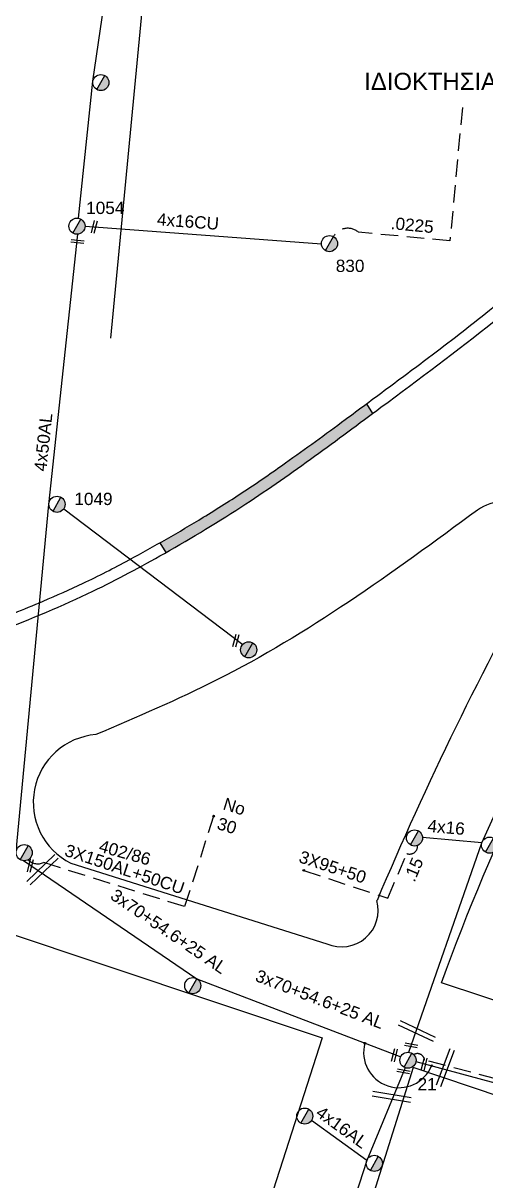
# Model space of a CAD drawing. Header units: millimetres. Extents: x 1421 to 7616, y 908 to 2861.
# Drawn here: x 5526.3 to 5594.1, y 2213.6 to 2382.9 of the extents above; entities that cross this region are included whole.
import ezdxf
from ezdxf.enums import TextEntityAlignment as Align

# ---------------------------------------------------------------- set-up
doc = ezdxf.new("R2010")
doc.units = ezdxf.units.MM
doc.linetypes.add('DASHED', pattern=[19.05, 12.7, -6.35])
for name, color, linetype, lineweight in [('3x150+50', 7, 'Continuous', 30), ('3X50+35+13_5', 7, 'Continuous', 30), ('Άγνωστα', 7, 'Continuous', 30), ('Γυμνά εναέρια ΧΤ (3Φ)   4x16AL', 7, 'Continuous', 30), ('Γυμνά εναέρια ΧΤ (3Φ)   4x16CU', 7, 'Continuous', 30), ('Γυμνά εναέρια ΧΤ (3Φ) 4x50AL', 7, 'Continuous', 30), ('Γυμνά εναέρια ΧΤ και ΦΟΠ (3Φ)   4x50+16AL', 7, 'Continuous', 30), ('Εναέρια παροχή ΧΤ 4x16', 7, 'SYN_LINE', 30), ('Καλωδια ΧΤ  3X95+50', 7, 'Continuous', 30), ('Καλώδια ΧΤ   3x150AL+50CU', 7, 'DASHED', 30), ('Συνεστραμμένα ΧΤ   3x70+54.6+25 AL', 7, 'SYN_LINE', 30), ('Υπόγεια Καλώδια Δικτύου ΧΤ   .15', 7, 'DASHED', 30), ('Υπόγεια καλώδια Παροχών ΧΤ   .0225', 7, 'DASHED', 30)]:
    doc.layers.add(name, color=color, linetype=linetype, lineweight=lineweight)
for name, color, linetype in [('TEXT ΚΑΛΩΔΙΩΝ', 7, 'Continuous'), ('ΑΓΝΩΣΤΟ ΕΝΑΕΡΙΟ ΚΑΛΩΔΙΟ', 7, 'Continuous'), ('Μηχανική τομή', 7, 'Continuous'), ('Στύλος Ξύλινος', 7, 'Continuous'), ('Στύλος Ξύλινος @ 1', 7, 'Continuous'), ('Στύλος ΦΜ', 7, 'Continuous'), ('Στύλος ΦΜ @ 1', 7, 'Continuous'), ('Συνδέσεις', 7, 'Continuous'), ('Τομή', 7, 'Continuous'), ('Υπόβαθρο ΔΕΗ', 7, 'Continuous')]:
    doc.layers.add(name, color=color, linetype=linetype)
doc.styles.add('arial', font='ARIAL.TTF')
doc.styles.get("Standard").update_dxf_attribs({"font": 'ARIAL.TTF', "height": 1.8})
doc.linetypes.add('SYN_LINE', pattern='A,0.5,-0.0001,["/\\/\\/\\/",Standard,S=0.1,R=0,X=0,Y=-0.05],-0.25', length=0.7501)

# ---------------------------------------------------------------- blocks, each defined once
blk = doc.blocks.new('ΥΠΑΡΧΩΝ ΤΣΙΜΕΝΤΕΝΙΟΣ ΣΤΥΛΟΣ')
at = {"layer": 'Στύλος ΦΜ'}
blk.add_hatch(color=7, dxfattribs=at).paths.add_polyline_path([(-1.29, -2.28, 0.574793), (2.62, 0, 0.268822), (1.3, 2.27)])
at = {"layer": 'Στύλος ΦΜ', "color": 7}
blk.add_line((-1.29, -2.28), (1.3, 2.27), dxfattribs=at)
blk.add_circle((0, 0), 2.62, dxfattribs=at)
at = {"layer": 'Στύλος ΦΜ', "flags": 4}
for tag, p in [('ΑΡΙΘΜΟΣ', (-4.68, 8.05)), ('ΤΥΠΟΣ', (-4.91, 3.03))]:
    blk.add_attdef(tag, p, '', height=4, dxfattribs=at)
blk = doc.blocks.new('ΥΠΑΡΧΩΝ ΞΥΛΙΝΟΣ ΣΤΥΛΟΣ')
at = {"layer": 'Στύλος Ξύλινος'}
h = blk.add_hatch(color=7, dxfattribs=at)
h.paths.add_polyline_path([(-2.62, 0, 0.270008), (-1.29, -2.28), (1.3, 2.27, 0.576266)])
h.paths.add_polyline_path([(-1.29, -2.28, 0.574793), (2.62, 0, 0.268822), (1.3, 2.27)])
at = {"layer": 'Στύλος Ξύλινος', "color": 7}
blk.add_line((-1.29, -2.28), (1.3, 2.27), dxfattribs=at)
blk.add_circle((0, 0), 2.62, dxfattribs=at)
at = {"layer": 'Στύλος Ξύλινος', "color": 1, "flags": 4}
for tag, p in [('ΑΡΙΘΜΟΣ', (-4.91, 8.6)), ('ΤΥΠΟΣ', (-4.85, 3.39))]:
    blk.add_attdef(tag, p, '', height=4, dxfattribs=at)
blk = doc.blocks.new('ΜΗΧΑΝΙΚΗ ΤΟΜΗ')
at = {"layer": 'Μηχανική τομή', "ltscale": 40}
for p, q in [((-3.79, 1.21), (3.79, 1.21)), ((3.79, -0.34), (-3.79, -0.34))]:
    blk.add_line(p, q, dxfattribs=at)
blk = doc.blocks.new('ΤΟΜΗ')
at = {"layer": 'Τομή', "ltscale": 40}
for p, q in [((11.33, -0.65), (-11.4, -0.65)), ((11.33, -3.42), (-11.4, -3.42))]:
    blk.add_line(p, q, dxfattribs=at)
blk = doc.blocks.new('_ΣΥΝΔΕΣΗ')
at = {"layer": 'Συνδέσεις', "linetype": 'SYN_LINE', "ltscale": 40}
blk.add_hatch(color=256, dxfattribs=at).paths.add_polyline_path([(0.5, -0.01, 1), (-0.5, -0.01, 1)])
at = {"layer": 'Συνδέσεις'}
blk.add_circle((0, -0.01), 0.5, dxfattribs=at)

msp = doc.modelspace()

# ---------------------------------------------------------------- hatches: boundary and pattern name
at = {"layer": 'Υπόβαθρο ΔΕΗ', "lineweight": -3, "ltscale": 0.1}
h = msp.add_hatch(color=256, dxfattribs=at)
h.dxf.hatch_style = 1
edge = h.paths.add_edge_path()
edge.add_spline(control_points=[(5490.16, 2287.22), (5493.13, 2287.23), (5501.56, 2287.26), (5510.82, 2289.53), (5516.9, 2291.69), (5517.84, 2292.04)], knot_values=[0, 0, 0, 0, 8.912668, 25.245091, 28.247324, 28.247324, 28.247324, 28.247324], degree=3, periodic=0)
edge.add_line((5517.84, 2292.04), (5517.41, 2293.65))
edge.add_spline(control_points=[(5517.41, 2293.65), (5516.91, 2293.47), (5516.41, 2293.29), (5514.29, 2292.54), (5512.66, 2292.01), (5508.65, 2290.84), (5506.25, 2290.26), (5502.64, 2289.61), (5501.43, 2289.43), (5499.01, 2289.16), (5497.8, 2289.06), (5495.17, 2288.94), (5493.74, 2288.91), (5491.59, 2288.89), (5490.87, 2288.89), (5490.15, 2288.88)], knot_values=[0, 0, 0, 0, 1.613522, 1.613522, 6.828918, 6.828918, 14.363553, 14.363553, 18.130871, 18.130871, 21.898188, 21.898188, 26.230485, 26.230485, 28.396633, 28.396633, 28.396633, 28.396633], degree=3, periodic=0)
edge.add_line((5490.15, 2288.88), (5490.16, 2287.22))
edge = h.paths.add_edge_path()
edge.add_spline(control_points=[(5568.23, 2319.03), (5568.49, 2319.21), (5571.59, 2321.45), (5574.66, 2323.72), (5577.48, 2325.81)], knot_values=[85.608083, 85.608083, 85.608083, 85.608083, 86.552044, 97.069499, 97.069499, 97.069499, 97.069499], degree=3, periodic=0)
edge.add_line((5577.48, 2325.81), (5576.59, 2327.23))
edge.add_spline(control_points=[(5576.59, 2327.23), (5575.55, 2326.46), (5574.52, 2325.7), (5571.42, 2323.41), (5569.35, 2321.89), (5567.28, 2320.4)], knot_values=[85.631839, 85.631839, 85.631839, 85.631839, 89.495484, 89.495484, 97.199753, 97.199753, 97.199753, 97.199753], degree=3, periodic=0)
edge.add_spline(control_points=[(5567.28, 2320.4), (5566.43, 2319.79), (5565.59, 2319.19), (5562.77, 2317.19), (5560.79, 2315.82), (5558.15, 2314.08), (5557.51, 2313.66), (5556.88, 2313.25)], knot_values=[72.921978, 72.921978, 72.921978, 72.921978, 76.055218, 76.055218, 83.328505, 83.328505, 85.631839, 85.631839, 85.631839, 85.631839], degree=3, periodic=0)
edge.add_spline(control_points=[(5556.88, 2313.25), (5555.5, 2312.36), (5554.1, 2311.49), (5550.92, 2309.55), (5549.13, 2308.49), (5547, 2307.27), (5546.68, 2307.09), (5546.36, 2306.91)], knot_values=[60.550651, 60.550651, 60.550651, 60.550651, 65.520604, 65.520604, 71.815767, 71.815767, 72.921978, 72.921978, 72.921978, 72.921978], degree=3, periodic=0)
edge.add_line((5546.36, 2306.91), (5547.21, 2305.47))
edge.add_spline(control_points=[(5547.21, 2305.47), (5550.78, 2307.5), (5554.3, 2309.61), (5557.75, 2311.83)], knot_values=[60.584015, 60.584015, 60.584015, 60.584015, 72.886809, 72.886809, 72.886809, 72.886809], degree=3, periodic=0)
edge.add_spline(control_points=[(5557.75, 2311.83), (5558.15, 2312.08), (5561.7, 2314.39), (5565.18, 2316.83), (5568.23, 2319.03)], knot_values=[72.886809, 72.886809, 72.886809, 72.886809, 74.299213, 85.608083, 85.608083, 85.608083, 85.608083], degree=3, periodic=0)
edge = h.paths.add_edge_path()
edge.add_spline(control_points=[(5601.74, 2344.62), (5604.92, 2347.3), (5610.6, 2352.3), (5616.07, 2357.52), (5618.52, 2359.88)], knot_values=[127.76705, 127.76705, 127.76705, 127.76705, 140.256686, 150.456685, 150.456685, 150.456685, 150.456685], degree=3, periodic=0)
edge.add_spline(control_points=[(5618.52, 2359.88), (5620.32, 2361.62), (5622.39, 2363.62), (5624.46, 2365.61), (5624.73, 2365.87)], knot_values=[150.456685, 150.456685, 150.456685, 150.456685, 157.971701, 159.080068, 159.080068, 159.080068, 159.080068], degree=3, periodic=0)
edge.add_line((5624.73, 2365.87), (5623.6, 2367.1))
edge.add_spline(control_points=[(5623.6, 2367.1), (5623.43, 2366.94), (5623.27, 2366.78), (5621.27, 2364.86), (5619.45, 2363.1), (5617.54, 2361.26), (5617.45, 2361.17), (5617.36, 2361.09)], knot_values=[150.456687, 150.456687, 150.456687, 150.456687, 151.154541, 151.154541, 158.745988, 158.745988, 159.119067, 159.119067, 159.119067, 159.119067], degree=3, periodic=0)
edge.add_spline(control_points=[(5617.36, 2361.09), (5615.58, 2359.37), (5613.8, 2357.67), (5610.13, 2354.22), (5608.23, 2352.48), (5604.44, 2349.12), (5602.55, 2347.49), (5600.65, 2345.88)], knot_values=[127.751683, 127.751683, 127.751683, 127.751683, 135.162105, 135.162105, 142.945606, 142.945606, 150.456687, 150.456687, 150.456687, 150.456687], degree=3, periodic=0)
edge.add_spline(control_points=[(5600.65, 2345.88), (5600.29, 2345.58), (5599.94, 2345.29), (5599.59, 2344.99)], knot_values=[126.357461, 126.357461, 126.357461, 126.357461, 127.751683, 127.751683, 127.751683, 127.751683], degree=3, periodic=0)
edge.add_line((5599.59, 2344.99), (5600.51, 2343.59))
edge.add_spline(control_points=[(5600.51, 2343.59), (5600.92, 2343.93), (5601.33, 2344.27), (5601.74, 2344.62)], knot_values=[126.172997, 126.172997, 126.172997, 126.172997, 127.76705, 127.76705, 127.76705, 127.76705], degree=3, periodic=0)

# ---------------------------------------------------------------- linework, layer by layer
at = {"layer": '3x150+50', "color": 6, "linetype": 'DASHED', "lineweight": -3, "ltscale": 0.2}
msp.add_lwpolyline([(5653.43, 2245.44), (5650.9, 2246.52), (5637.05, 2214.96), (5629.98, 2217.17, 0.494193), (5624.08, 2219.45), (5608.39, 2225.03, 0.264923), (5602.91, 2226.55), (5585.09, 2231.22, 0.549389), (5583.52, 2232.02)], format="xyb", dxfattribs=at)
at = {"layer": '3X50+35+13_5', "color": 27, "lineweight": -3, "ltscale": 0.1}
msp.add_lwpolyline([(5582.8, 2232.37), (5593.48, 2263.01), (5605.26, 2288.88), (5615.09, 2305.01), (5629.82, 2326.73), (5640.61, 2341.34), (5653.08, 2354.28), (5666.36, 2364.89)], dxfattribs=at)
at = {"layer": '3X50+35+13_5', "color": 1, "lineweight": -3, "ltscale": 0.1}
msp.add_lwpolyline([(5582.25, 2230.11), (5576.64, 2216.54), (5566.94, 2186.54), (5557.95, 2152.52)], dxfattribs=at)
at = {"layer": 'ΑΓΝΩΣΤΟ ΕΝΑΕΡΙΟ ΚΑΛΩΔΙΟ', "color": 62, "lineweight": -3, "ltscale": 0.1}
msp.add_lwpolyline([(5532.27, 2311.9), (5558.47, 2292.04)], dxfattribs=at)
at = {"layer": 'Γυμνά εναέρια ΧΤ (3Φ)   4x16AL', "color": 1, "lineweight": -3, "ltscale": 0.1}
msp.add_lwpolyline([(5576.64, 2216.54), (5568.55, 2222.4)], dxfattribs=at)
at = {"layer": 'Γυμνά εναέρια ΧΤ (3Φ)   4x16CU', "color": 62, "lineweight": -3, "ltscale": 0.1}
for points in [[(5534.46, 2354.38), (5536.55, 2374.44), (5538.73, 2389.49)], [(5535.39, 2353.23), (5570, 2350.67)]]:
    msp.add_lwpolyline(points, dxfattribs=at)
at = {"layer": 'Γυμνά εναέρια ΧΤ (3Φ) 4x50AL', "color": 62, "lineweight": -3, "ltscale": 0.1}
msp.add_lwpolyline([(5503.21, 2193.7), (5512.08, 2223.75), (5525.33, 2261.75), (5530.11, 2312.49), (5534.36, 2352.06)], dxfattribs=at)
at = {"layer": 'Γυμνά εναέρια ΧΤ και ΦΟΠ (3Φ)   4x50+16AL', "color": 30, "lineweight": -3, "ltscale": 0.1}
msp.add_lwpolyline([(5583.84, 2231.01), (5605.86, 2225.08), (5626.67, 2216.69)], dxfattribs=at)
at = {"layer": 'Εναέρια παροχή ΧΤ 4x16', "color": 27, "linetype": 'Continuous', "lineweight": -3, "ltscale": 0.1}
msp.add_lwpolyline([(5593.48, 2263.01), (5584.81, 2263.79)], dxfattribs=at)
at = {"layer": 'Καλωδια ΧΤ  3X95+50', "color": 27, "linetype": 'DASHED', "lineweight": -3, "ltscale": 0.2}
msp.add_lwpolyline([(5567.41, 2258.98), (5579.73, 2254.9)], dxfattribs=at)
at = {"layer": 'Καλώδια ΧΤ   3x150AL+50CU', "color": 6, "lineweight": -3, "ltscale": 0.2}
msp.add_lwpolyline([(5554.22, 2266.91), (5549.96, 2253.67), (5529.3, 2260.13, -0.341722), (5527.08, 2260.55, -8.387783)], format="xyb", dxfattribs=at)
at = {"layer": 'Συνεστραμμένα ΧΤ   3x70+54.6+25 AL', "color": 6, "lineweight": -3, "ltscale": 15}
msp.add_lwpolyline([(5526.4, 2260.4), (5551.75, 2243.13), (5581.6, 2231.68)], dxfattribs=at)
at = {"layer": 'Υπόβαθρο ΔΕΗ', "lineweight": -3, "ltscale": 0.1}
for points in [[(5539.17, 2336.85), (5546.08, 2409.22)], [(5576.59, 2327.23), (5577.48, 2325.81)], [(5546.36, 2306.91), (5547.21, 2305.47)]]:
    msp.add_lwpolyline(points, dxfattribs=at)
for points in [[(5602.62, 2304.6), (5602.62, 2304.6, 0.725934), (5592.86, 2311.7)], [(5630.21, 2228.42), (5587.59, 2242.54, -0.048926), (5616.38, 2302.78), (5655.16, 2277.48, 0.028755), (5630.21, 2228.42, -5.452854)], [(5533.32, 2260.04), (5570.81, 2248.25, 0.63031), (5578.13, 2254.55)]]:
    msp.add_lwpolyline(points, format="xyb", dxfattribs=at)
for points in [[(5548.68, 2167.9), (5522.25, 2176.32), (5503.25, 2188.58), (5522.92, 2250.21), (5570.1, 2234.49)], [(5562.35, 2163.18), (5606.15, 2148.29), (5626.44, 2215.65), (5583.43, 2230.16)]]:
    msp.add_lwpolyline(points, close=True, dxfattribs=at)
for centre, radius, start, end in [((6030.59, 2064.21), 490.86, 150.6768, 157.1842), ((5537.76, 2268.93), 9.94, 94.5188, 243.4626)]:
    msp.add_arc(centre, radius, start, end, dxfattribs=at)
at = {"layer": 'Υπόβαθρο ΔΕΗ', "lineweight": -3}
msp.add_arc((5581.35, 2232.35), 5.17, 164.9109, 337.8046, dxfattribs=at)
at = {"layer": 'Υπόβαθρο ΔΕΗ', "lineweight": -3, "ltscale": 0.1}
msp.add_open_spline([(5490.15, 2288.88), (5490.87, 2288.89), (5491.59, 2288.89), (5493.74, 2288.91), (5495.17, 2288.94), (5497.8, 2289.06), (5499.01, 2289.16), (5501.43, 2289.43), (5502.64, 2289.61), (5506.25, 2290.26), (5508.65, 2290.84), (5512.66, 2292.01), (5514.29, 2292.54), (5517.52, 2293.68), (5519.13, 2294.29), (5522.16, 2295.48), (5523.59, 2296.04), (5526.43, 2297.19), (5527.84, 2297.77), (5531.22, 2299.21), (5533.17, 2300.07), (5537.38, 2302.06), (5539.62, 2303.21), (5543.68, 2305.4), (5545.51, 2306.42), (5549.13, 2308.49), (5550.92, 2309.55), (5554.75, 2311.89), (5556.78, 2313.17), (5560.79, 2315.82), (5562.77, 2317.19), (5567.67, 2320.66), (5570.58, 2322.79), (5575.52, 2326.44), (5577.55, 2327.95), (5581.62, 2330.97), (5583.65, 2332.48), (5588.68, 2336.28), (5591.67, 2338.58), (5598.59, 2344.11), (5602.49, 2347.39), (5608.23, 2352.48), (5610.13, 2354.22), (5613.89, 2357.75), (5615.76, 2359.55), (5619.45, 2363.1), (5621.27, 2364.86), (5624.93, 2368.37), (5626.76, 2370.11), (5632.27, 2375.34), (5635.92, 2378.82), (5643.08, 2385.93), (5646.58, 2389.55), (5651.44, 2394.94), (5652.91, 2396.62), (5655.79, 2400.04), (5657.21, 2401.77), (5660.34, 2405.66), (5662.06, 2407.82), (5665.07, 2411.57), (5666.36, 2413.16), (5668.97, 2416.32), (5670.28, 2417.89), (5674.21, 2422.59), (5676.83, 2425.71), (5681.95, 2432.03), (5684.46, 2435.23), (5689.33, 2441.58), (5691.7, 2444.73), (5695.58, 2449.96), (5697.1, 2452.03), (5700.49, 2456.74), (5702.37, 2459.38), (5705.47, 2463.67), (5706.68, 2465.33), (5709.13, 2468.61), (5710.37, 2470.25), (5712.95, 2473.64), (5714.3, 2475.4), (5717.12, 2479.13), (5718.6, 2481.1), (5721.58, 2485.06), (5723.08, 2487.04), (5725.79, 2490.5), (5726.99, 2491.99), (5729.41, 2494.94), (5730.63, 2496.4), (5733.09, 2499.34), (5734.33, 2500.82), (5737.07, 2504.11), (5738.58, 2505.94), (5741.21, 2509.1), (5742.33, 2510.43), (5744.6, 2513.06), (5745.75, 2514.36), (5748.34, 2517.29), (5749.79, 2518.91), (5752.68, 2522.16), (5754.13, 2523.79), (5757.7, 2527.77), (5759.83, 2530.12), (5764.18, 2534.75), (5766.39, 2537.04), (5770.79, 2541.41), (5772.97, 2543.51), (5777.38, 2547.56), (5779.6, 2549.52), (5784.09, 2553.37), (5786.36, 2555.25), (5790.16, 2558.45), (5791.71, 2559.76), (5796.3, 2563.73), (5799.3, 2566.46), (5804.09, 2570.87), (5805.89, 2572.53), (5809.47, 2575.86), (5811.26, 2577.53), (5814.81, 2580.89), (5816.58, 2582.59), (5819.71, 2585.52), (5821.06, 2586.76), (5823.79, 2589.2), (5825.17, 2590.39), (5829.37, 2593.93), (5832.21, 2596.22), (5837.56, 2600.43), (5840.06, 2602.37), (5847.53, 2608.18), (5852.48, 2612.08), (5859.87, 2617.94), (5862.33, 2619.89), (5867.22, 2623.78), (5869.66, 2625.74), (5874.38, 2629.59), (5876.68, 2631.48), (5883.47, 2637.25), (5887.9, 2641.23), (5895.06, 2647.65), (5897.77, 2650.08), (5903.13, 2654.98), (5905.78, 2657.45), (5910.44, 2661.99), (5912.47, 2664.04), (5916.47, 2668.23), (5918.44, 2670.36), (5923.54, 2676.01), (5926.63, 2679.56), (5932.68, 2686.77), (5935.64, 2690.43), (5943.95, 2701.09), (5949.13, 2708.22), (5956.03, 2718.6), (5958, 2721.68), (5961.43, 2727.24), (5962.91, 2729.71), (5965.83, 2734.76), (5967.26, 2737.34), (5970.15, 2742.52), (5971.59, 2745.12), (5974.04, 2749.35), (5975.01, 2750.98), (5976.99, 2754.21), (5977.99, 2755.81), (5980.6, 2759.91), (5982.22, 2762.38), (5985.47, 2767.32), (5987.1, 2769.78), (5990.87, 2775.45), (5993.01, 2778.66), (5997.27, 2785.09), (5999.39, 2788.31), (6002.94, 2793.69), (6004.36, 2795.85), (6007.22, 2800.17), (6008.66, 2802.33), (6011.42, 2806.35), (6012.74, 2808.21), (6015.43, 2811.88), (6016.82, 2813.69), (6019.65, 2817.26), (6021.08, 2819.02), (6023.91, 2822.44), (6025.3, 2824.1), (6028.08, 2827.44), (6029.46, 2829.11), (6033.67, 2834.11), (6036.54, 2837.41), (6040.6, 2841.67), (6041.65, 2842.74), (6043.78, 2844.84), (6044.85, 2845.87), (6046.01, 2846.99), (6046.09, 2847.07), (6046.18, 2847.15)], degree=3, knots=[0, 0, 0, 0, 2.166148, 2.166148, 6.498445, 6.498445, 10.265763, 10.265763, 14.03308, 14.03308, 21.567715, 21.567715, 26.783111, 26.783111, 31.998507, 31.998507, 36.609107, 36.609107, 41.219706, 41.219706, 47.702734, 47.702734, 55.361699, 55.361699, 61.656862, 61.656862, 67.952024, 67.952024, 75.225312, 75.225312, 82.498599, 82.498599, 93.336109, 93.336109, 100.938237, 100.938237, 108.540365, 108.540365, 119.906013, 119.906013, 135.262764, 135.262764, 143.046265, 143.046265, 150.829766, 150.829766, 158.421213, 158.421213, 166.01266, 166.01266, 181.195553, 181.195553, 196.378447, 196.378447, 203.139727, 203.139727, 209.901007, 209.901007, 218.17125, 218.17125, 224.294478, 224.294478, 230.417706, 230.417706, 242.664163, 242.664163, 254.910619, 254.910619, 266.752825, 266.752825, 274.488922, 274.488922, 284.205481, 284.205481, 290.332499, 290.332499, 296.459518, 296.459518, 303.102773, 303.102773, 310.521928, 310.521928, 317.941082, 317.941082, 323.632036, 323.632036, 329.322989, 329.322989, 335.111928, 335.111928, 342.21937, 342.21937, 347.401444, 347.401444, 352.583519, 352.583519, 359.110119, 359.110119, 365.636719, 365.636719, 375.115877, 375.115877, 384.595036, 384.595036, 393.595586, 393.595586, 402.417975, 402.417975, 411.240365, 411.240365, 417.351182, 417.351182, 429.572817, 429.572817, 436.920313, 436.920313, 444.267808, 444.267808, 451.615303, 451.615303, 457.062825, 457.062825, 462.510346, 462.510346, 473.405389, 473.405389, 482.870876, 482.870876, 501.801851, 501.801851, 511.190138, 511.190138, 520.578425, 520.578425, 529.535879, 529.535879, 547.450786, 547.450786, 558.371689, 558.371689, 569.292592, 569.292592, 578.03359, 578.03359, 586.774588, 586.774588, 600.952588, 600.952588, 615.130587, 615.130587, 641.674, 641.674, 652.706754, 652.706754, 661.38308, 661.38308, 670.280364, 670.280364, 679.177647, 679.177647, 684.825847, 684.825847, 690.474048, 690.474048, 699.322624, 699.322624, 708.1712, 708.1712, 719.749064, 719.749064, 731.326928, 731.326928, 739.082483, 739.082483, 746.838037, 746.838037, 753.616582, 753.616582, 760.393168, 760.393168, 767.169755, 767.169755, 773.671582, 773.671582, 780.173409, 780.173409, 793.177063, 793.177063, 797.627508, 797.627508, 802.077954, 802.077954, 802.435638, 802.435638, 802.435638, 802.435638], dxfattribs=at)
for points in [[(5490.16, 2287.22), (5499.06, 2287.5), (5515.01, 2291.04), (5522.87, 2293.97), (5536.55, 2299.83), (5547.01, 2305.36), (5558.93, 2312.6), (5569, 2319.58), (5578.71, 2326.73), (5595.27, 2339.32), (5611.11, 2352.87), (5623.93, 2365.1), (5639.24, 2379.78), (5654.56, 2396), (5666.94, 2411.23), (5680.23, 2427.26), (5692.61, 2443.18), (5699.97, 2453.16), (5707.96, 2464.24), (5717.67, 2477.08), (5726.8, 2489.07), (5737.12, 2501.56), (5743.34, 2509.03), (5752.07, 2518.96), (5762.51, 2530.53), (5776.67, 2544.64), (5783.85, 2550.96), (5794.53, 2559.98), (5805.14, 2569.57), (5813.96, 2577.8), (5823.23, 2586.46), (5844.27, 2603.53), (5862.79, 2618.13), (5880.4, 2632.45), (5894.43, 2644.85), (5910.95, 2660.17), (5923.63, 2673.64), (5937.53, 2690.18), (5947.29, 2703), (5956.7, 2716.61), (5966.6, 2732.78), (5975.58, 2748.67), (5983.92, 2761.92), (5995.53, 2779.46), (6005.65, 2794.78), (6016.35, 2810.29), (6027.52, 2824.16), (6041.87, 2840.57), (6047.34, 2845.95)], [(5592.86, 2311.7), (5573.98, 2298.24), (5554.71, 2286.84), (5536.98, 2278.84)]]:
    msp.add_spline(points, degree=3, dxfattribs=at)
at = {"layer": 'Υπόγεια Καλώδια Δικτύου ΧΤ   .15', "color": 27, "lineweight": -3, "ltscale": 0.2}
msp.add_lwpolyline([(5579.73, 2254.9), (5582.5, 2261.44, 0.553452), (5584.08, 2262.63, -1.258916)], format="xyb", dxfattribs=at)
at = {"layer": 'Υπόγεια καλώδια Παροχών ΧΤ   .0225', "color": 62, "lineweight": -3, "ltscale": 0.2}
msp.add_lwpolyline([(5590.63, 2370.59), (5588.81, 2351.07), (5575.42, 2352.35, 0.46999), (5571.76, 2351.7, 5.203552)], format="xyb", dxfattribs=at)

# ---------------------------------------------------------------- block references
at = {"layer": 'Μηχανική τομή', "lineweight": -3}
for p, xscale, yscale, zscale, rotation in [((5536.85, 2353.08), 0.2499999999999677, 0.2499999999999677, 0.2499999999999677, 75.47370032593874), ((5534.3, 2351.1), 0.2499999999999678, 0.2499999999999678, 0.2499999999999678, 174.0713382717533), ((5557.58, 2292.56), 0.2499999999999677, 0.2499999999999677, 0.2499999999999677, 75.47370032593874), ((5527.48, 2259.62), 0.2499999999999677, 0.2499999999999677, 0.2499999999999677, 75.47370032593874), ((5580.78, 2231.9), 0.2499999999999677, 0.2499999999999677, 0.2499999999999677, 75.47370032593874), ((5583.11, 2233.28), 0.2499999999999677, 0.2499999999999677, 0.2499999999999677, 349.4250289232527), ((5585.13, 2230.59), 0.2499999999999677, 0.2499999999999677, 0.2499999999999677, 75.47370032593874), ((5581.99, 2229.48), 0.2499999999999677, 0.2499999999999677, 0.2499999999999677, 349.4250289232527)]:
    msp.add_blockref('ΜΗΧΑΝΙΚΗ ΤΟΜΗ', p, dxfattribs=dict(at, xscale=xscale, yscale=yscale, zscale=zscale, rotation=rotation))
at = {"layer": 'Στύλος Ξύλινος @ 1', "lineweight": -3, "ltscale": 40, "xscale": 0.4499999999998181, "yscale": 0.4499999999998181, "zscale": 0.4499999999998181}
msp.add_blockref('ΥΠΑΡΧΩΝ ΞΥΛΙΝΟΣ ΣΤΥΛΟΣ', (5559.35, 2291.25), dxfattribs=at)
at = {"layer": 'Στύλος ΦΜ @ 1', "lineweight": -3, "ltscale": 40, "xscale": 0.4499999999998181, "yscale": 0.4499999999998181, "zscale": 0.4499999999998181}
for p in [(5537.71, 2374.24), (5583.63, 2263.72), (5526.49, 2261.57), (5551.16, 2242.11), (5567.56, 2223.03), (5577.74, 2216.11)]:
    msp.add_blockref('ΥΠΑΡΧΩΝ ΤΣΙΜΕΝΤΕΝΙΟΣ ΣΤΥΛΟΣ', p, dxfattribs=at)
at = {"layer": 'Στύλος ΦΜ @ 1', "lineweight": -3, "ltscale": 40}
ref = msp.add_blockref('ΥΠΑΡΧΩΝ ΤΣΙΜΕΝΤΕΝΙΟΣ ΣΤΥΛΟΣ', (5534.21, 2353.23), dxfattribs=dict(at, xscale=0.4499999999998181, yscale=0.4499999999998181, zscale=0.4499999999998181))
ref.add_attrib('ΤΥΠΟΣ', '1054', (5535.56, 2355.01), dxfattribs={"layer": 'Στύλος ΦΜ', "height": 1.8, "flags": 4})
ref = msp.add_blockref('ΥΠΑΡΧΩΝ ΤΣΙΜΕΝΤΕΝΙΟΣ ΣΤΥΛΟΣ', (5571.18, 2350.68), dxfattribs=dict(at, xscale=0.4499999999998181, yscale=0.4499999999998181, zscale=0.4499999999998181))
ref.add_attrib('ΤΥΠΟΣ', '830', (5572.1, 2346.53), dxfattribs={"layer": 'Στύλος ΦΜ', "height": 1.8, "flags": 4})
ref = msp.add_blockref('ΥΠΑΡΧΩΝ ΤΣΙΜΕΝΤΕΝΙΟΣ ΣΤΥΛΟΣ', (5531.29, 2312.54), dxfattribs=dict(at, xscale=0.4499999999998181, yscale=0.4499999999998181, zscale=0.4499999999998181))
ref.add_attrib('ΤΥΠΟΣ', '1049', (5533.83, 2312.43), dxfattribs={"layer": 'Στύλος ΦΜ', "height": 1.8, "flags": 4})
ref = msp.add_blockref('ΥΠΑΡΧΩΝ ΤΣΙΜΕΝΤΕΝΙΟΣ ΣΤΥΛΟΣ', (5594.61, 2262.67), dxfattribs=dict(at, xscale=0.4499999999998181, yscale=0.4499999999998181, zscale=0.4499999999998181))
ref.add_attrib('ΤΥΠΟΣ', '678', (5596.81, 2259.73), dxfattribs={"layer": 'Στύλος ΦΜ', "height": 1.8, "flags": 4})
ref = msp.add_blockref('ΥΠΑΡΧΩΝ ΤΣΙΜΕΝΤΕΝΙΟΣ ΣΤΥΛΟΣ', (5582.67, 2231.2), dxfattribs=dict(at, xscale=0.4499999999998181, yscale=0.4499999999998181, zscale=0.4499999999998181))
ref.add_attrib('ΤΥΠΟΣ', '21', (5584.08, 2226.8), dxfattribs={"layer": 'Στύλος ΦΜ', "height": 1.8, "flags": 4})
at = {"layer": 'Συνδέσεις', "lineweight": -3, "xscale": 0.25, "yscale": 0.25, "zscale": 0.25}
for p in [(5554.22, 2266.91), (5567.41, 2258.98), (5576.36, 2233.69), (5586.14, 2230.39)]:
    msp.add_blockref('_ΣΥΝΔΕΣΗ', p, dxfattribs=at)
at = {"layer": 'Τομή', "lineweight": -3}
for p, xscale, yscale, zscale, rotation in [((5529.51, 2258.69), 0.2499999999999999, 0.2499999999999999, 0.2499999999999999, 223.7438699710715), ((5583.73, 2235.04), 0.2499999999999995, 0.2499999999999995, 0.2499999999999995, 154.6830260571856), ((5588.64, 2229.96), 0.2499999999999995, 0.2499999999999995, 0.2499999999999995, 249.3497927989061), ((5580.37, 2226.31), 0.2499999999999995, 0.2499999999999995, 0.2499999999999995, 350.4533218452166)]:
    msp.add_blockref('ΤΟΜΗ', p, dxfattribs=dict(at, xscale=xscale, yscale=yscale, zscale=zscale, rotation=rotation))

# ---------------------------------------------------------------- texts
at = {"lineweight": -3, "ltscale": 40, "insert": (5571.23, 2375.67), "char_height": 2.5, "width": 39.7078, "attachment_point": 1, "style": 'arial'}
msp.add_mtext('{\\W5.19479; }ΙΔΙΟΚΤΗΣΙΑ ESSO', dxfattribs=at)
at = {"layer": 'TEXT ΚΑΛΩΔΙΩΝ', "lineweight": -3, "ltscale": 0.1, "style": 'arial'}
for s, rotation, p in [(' 4x16CU', 355.7727, (5550.12, 2353.95)), ('  .0225', 354.565, (5582.6, 2353.47)), (' 4x50AL', 83.8651, (5529.24, 2321.27)), ('4x16', 354.7994, (5588.27, 2265.29)), (' 3X150AL+50CU', 341.6744, (5540.87, 2259.26)), (' 3X95+50', 341.6744, (5571.32, 2259.58)), ('  .15', 67.0054, (5583.2, 2258.46)), (' 3x70+54.6+25 AL', 325.7303, (5547.37, 2250.26)), (' 3x70+54.6+25 AL', 339.0256, (5569.44, 2240.26)), ('4x16AL', 324.1114, (5573, 2221.4))]:
    msp.add_text(s, height=1.8, rotation=rotation, dxfattribs=at).set_placement(p, align=Align.MIDDLE_CENTER)
at = {"layer": 'Άγνωστα', "color": 7, "lineweight": -3}
note = msp.add_mtext_dynamic_manual_height_columns('No ', width=1.8, gutter_width=2.31, heights=[0.0453, 0], dxfattribs=dict(at, insert=(5552.06, 2270.87), char_height=1.8, attachment_point=1, rotation=342.8704))
for column, words in zip(note.columns.linked_columns, ['30']):
    column.text = words
at = {"layer": 'Άγνωστα', "color": 7, "lineweight": -3, "insert": (5537.78, 2263.49), "char_height": 1.8, "attachment_point": 1, "rotation": 344.2952}
msp.add_mtext_dynamic_manual_height_columns('402/86', width=1.8, gutter_width=2.31, heights=[0.0453], dxfattribs=at)

doc.saveas('drawing.dxf')
